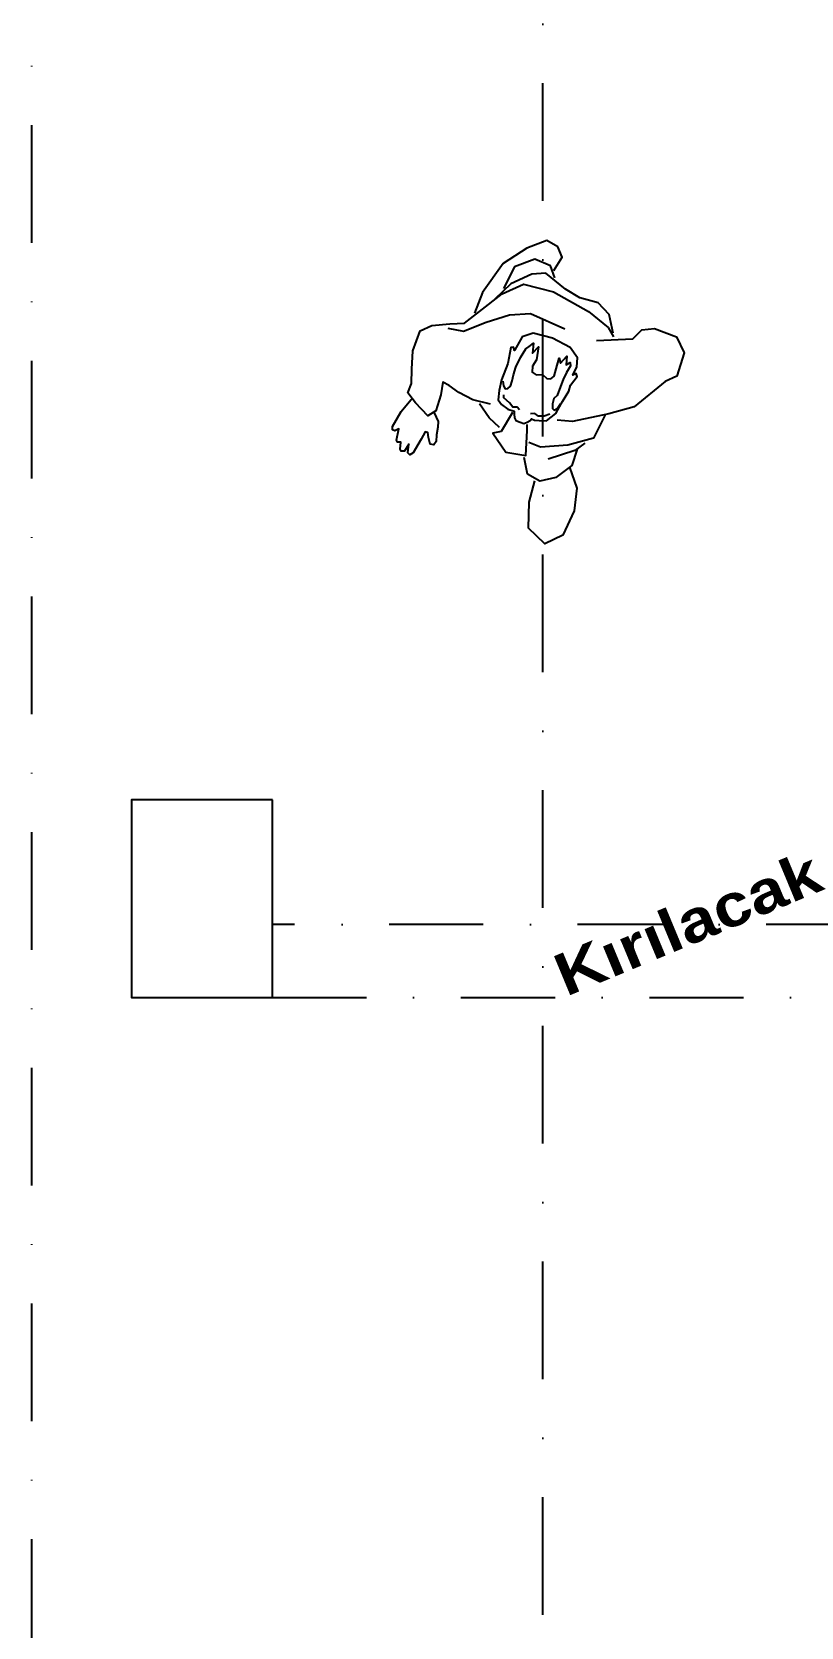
# Model space of a CAD drawing. Extents: x -454 to 2691, y -140 to 2189.
# Drawn here: x 630.9 to 794.5, y 960 to 1299.1 of the extents above; entities that cross this region are included whole.
import ezdxf

# ---------------------------------------------------------------- set-up
doc = ezdxf.new("R2010")
doc.units = 0
doc.linetypes.add('ACAD_ISO03W100', pattern=[30, 12, -18])
doc.linetypes.add('DASHDOT', pattern=[1, 0.5, -0.25, 0, -0.25])
doc.layers.get('0').update_dxf_attribs({"linetype": 'CONTINUOUS'})
for name, color, linetype in [('AKS', 1, 'DASHDOT'), ('ANTET', 7, 'CONTINUOUS'), ('KOLON', 4, 'CONTINUOUS')]:
    doc.layers.add(name, color=color, linetype=linetype)
doc.layers.add('S-izdüşüm', color=252, linetype='ACAD_ISO03W100', lineweight=25)
doc.styles.add('OLCU YAZ.', font='romanstw.shx')

# ---------------------------------------------------------------- blocks, each defined once
blk = doc.blocks.new('Man_Walking')
for points in [[(6.99, 20.05), (5.67, 21.74), (5.22, 23.9), (5.48, 26.47), (6.87, 27.81), (8.86, 26.91), (9.59, 24.5), (9.74, 22.36)], [(21.06, 19.29), (20.45, 19.95), (20.28, 20.49), (20.18, 21.24), (19.98, 21.85), (20.11, 22.23), (20.47, 22.26), (20.81, 21.71), (21.04, 21.29), (21.32, 21.29), (21.44, 22.11), (21.75, 23.61), (22.01, 23.87), (22.24, 23.76), (22.41, 22.92), (22.6, 23.71), (22.91, 23.81), (23.04, 23.66), (23.19, 23.01), (23.52, 23.1), (23.67, 22.95), (23.81, 21.86), (24.12, 22.16), (24.34, 22.14), (24.45, 21.83), (24.13, 20.19), (23.5, 18.59)], [(6.86, 18.16), (6.83, 19.83), (7.93, 21.42), (9.28, 22.24), (10.63, 21.99), (11.44, 20.56)], [(13.9, 16.81), (14.36, 18.91), (15.07, 19.31), (13.27, 20.66), (11.35, 20.34), (12.01, 18.01), (12.2, 17.47)], [(5.35, 14.08), (5.69, 16.64), (7.84, 18.09), (10.27, 19.13), (11.48, 19.04)], [(6.34, 17.36), (7.03, 18.37), (9.19, 19.96)], [(16.18, 16.72), (17.94, 16.9), (19.44, 16.64), (20.55, 16.33), (21.23, 16.21), (21.01, 17.44), (20.98, 19.04), (21.56, 19.76), (23.1, 18.96), (24.11, 18.28), (24.04, 17.3), (24.48, 15.97), (24.96, 14.27), (24.89, 12.22), (23.99, 11.37), (22.42, 10.65), (21.09, 10.13), (20.07, 8.61), (18.54, 6.29), (16.91, 4.73), (13.93, 4.49), (10.1, 5.22), (7.81, 6.07), (7.02, 6.74)], [(14.64, 18.58), (15.89, 18.04), (17.19, 17.03)], [(8.45, 7.62), (5.17, 6.34), (4.64, 5.24), (3.53, 4.71), (1.26, 4.8), (0.06, 6.02), (0, 8.39), (0.9, 9.23), (2.96, 12.51), (5.04, 13.95), (8.13, 15.78), (9.6, 16.13)], [(10.44, 15.81), (10.91, 16.17), (11.42, 16.35), (11.85, 16.22), (12.23, 16.38)], [(13.37, 16.35), (13.64, 16.19), (14.05, 16.32), (14.49, 16.03), (15.15, 15.73), (15.24, 15.47)], [(15.78, 14.24), (15.56, 14.65), (15.32, 14.88), (15.08, 14.76), (14.92, 14.46), (14.92, 13.93), (15, 13.34), (15.01, 12.57), (14.89, 11.55), (14.68, 10.58), (14.43, 10.25), (14.14, 9.81), (13.93, 10.78), (13.59, 9.99), (13.36, 11.26), (13.52, 11.97), (13.35, 12.52), (12.92, 12.65), (12.34, 12.39), (11.82, 12.63), (11.44, 12.54), (11.23, 12.19), (11.29, 11.11), (11.34, 10.38), (11.06, 10.8), (10.7, 9.99), (10.48, 10.79), (10.2, 10.46), (10.06, 10.76), (10.22, 11.47), (10.3, 12.23), (10.31, 12.95), (10.37, 13.86), (10.57, 14.26), (10.53, 14.78), (10.38, 15.19), (10.17, 15.3), (9.95, 15.05), (9.81, 14.5)], [(22.46, 11.1), (20.92, 10.91), (19.14, 9.36), (17.22, 7.98), (15.34, 7.2), (11.72, 7.54)], [(14.55, 2.55), (14.21, 1.05), (14.91, 0.24), (16.11, 0), (17.72, 1.33), (19.4, 3.49), (20.4, 6.76), (20.47, 8.89)], [(7.15, 6.42), (8.1, 4.84), (9.49, 4.13), (11.32, 4.22), (12.89, 3.88), (15.19, 3.03), (16.44, 3.55), (18.07, 5.11), (19.05, 7.01)], [(14.21, 3.18), (14.98, 2.21), (16.64, 2.09), (18.26, 3.42), (18.58, 5.75)]]:
    blk.add_lwpolyline(points)
blk.add_lwpolyline([(12.92, 17.45), (12.54, 17.46), (12.27, 17.24), (12.04, 16.98), (11.96, 16.8), (11.66, 16.84), (11.21, 16.71), (10.54, 16.53), (9.91, 15.57), (9.79, 14.83), (9.66, 14.26), (9.43, 13.11), (9.44, 12.5), (9.11, 11.52), (9.3, 11.28), (9.55, 11.51), (9.44, 10.64), (9.66, 9.8), (10.64, 9.08), (12.55, 8.76), (14.49, 8.92), (15.36, 9.6), (15.65, 11.07), (15.86, 10.8), (16.08, 10.93), (15.87, 12.48), (15.92, 14.16), (15.81, 15.22), (15.62, 16.09), (15.17, 16.43), (14.45, 16.67), (13.81, 16.64), (13.72, 16.91), (13.55, 17.24), (13.36, 17.44)], close=True)

msp = doc.modelspace()

# ---------------------------------------------------------------- linework, layer by layer
at = {"layer": 'AKS', "ltscale": 40}
msp.add_lwpolyline([(682.05, 1093.87), (807.05, 1093.87), (807.05, 1109.37), (682.05, 1109.37)], dxfattribs=at)
at = {"layer": 'KOLON'}
msp.add_lwpolyline([(682.05, 1135.87), (652.05, 1135.87), (652.05, 1093.87), (682.05, 1093.87)], close=True, dxfattribs=at)
at = {"layer": 'S-izdüşüm', "linetype": 'DASHDOT', "ltscale": 50}
for p, q in [((630.9, 653.11), (630.9, 1363.59)), ((739.54, 812.37), (739.54, 1363.59))]:
    msp.add_line(p, q, dxfattribs=at)

# ---------------------------------------------------------------- block references
at = {"xscale": 2.2, "yscale": 2.2, "zscale": 2.2, "rotation": 161.2334995231385}
msp.add_blockref('Man_Walking', (773.98, 1243.42), dxfattribs=at)

# ---------------------------------------------------------------- texts
at = {"layer": 'ANTET', "color": 255, "insert": (741.05, 1102.29), "char_height": 8.9716, "attachment_point": 1, "rotation": 22.5658, "style": 'OLCU YAZ.'}
msp.add_mtext_dynamic_manual_height_columns('{\\fArial Black|b0|i0|c162|p34;Kırılacak}', width=264.362, gutter_width=49.84, heights=[0], dxfattribs=at)

doc.saveas('drawing.dxf')
